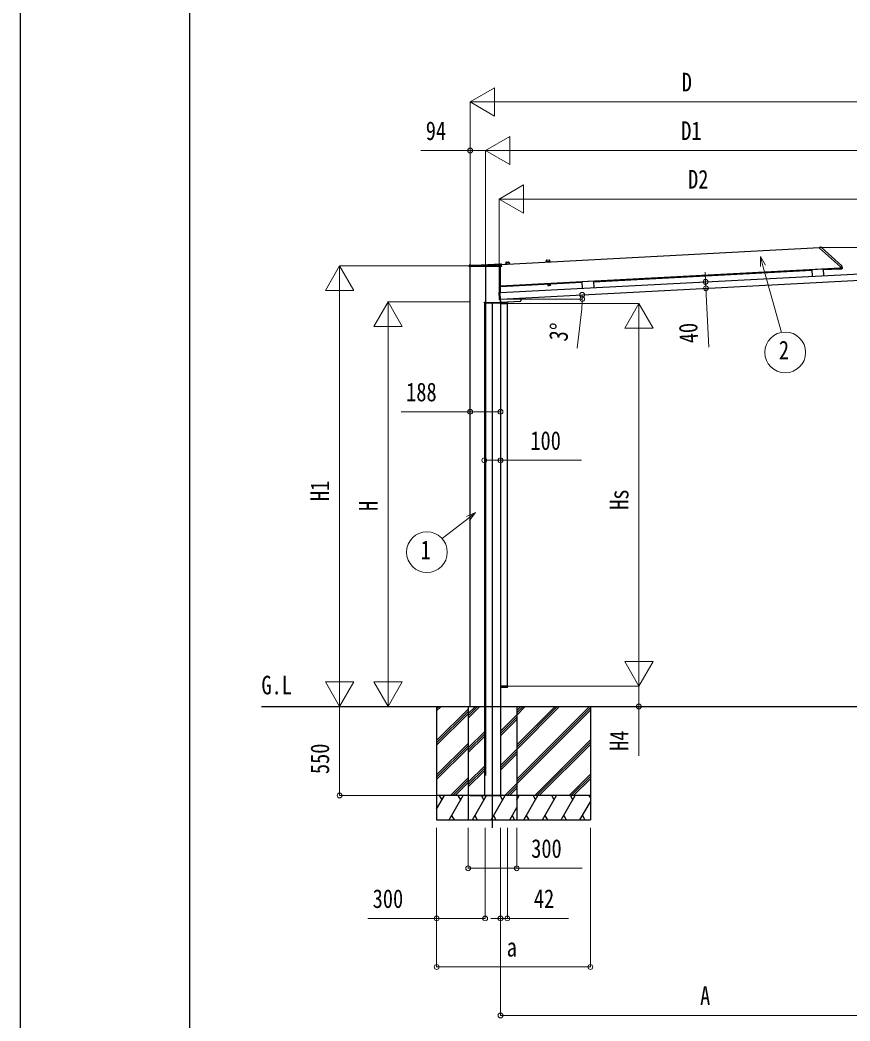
# Model space of a CAD drawing. Units: millimetres, scale not verified. Extents: x -14718 to 14718, y -10397 to 10401.
# Drawn here: x -14718 to -9587, y -7275 to -1089 of the extents above; entities that cross this region are included whole.
import ezdxf
from ezdxf.enums import TextEntityAlignment as Align

# ---------------------------------------------------------------- set-up
doc = ezdxf.new("R2010")
doc.units = ezdxf.units.MM
doc.header["$LTSCALE"] = 50
for name, color, linetype in [('0-2_USER1', 3, 'Continuous'), ('0-4_YKK_12', 2, 'Continuous'), ('0-6_YKK_A1', 4, 'Continuous'), ('0-8_YKK_ZWAK', 7, 'Continuous')]:
    doc.layers.add(name, color=color, linetype=linetype)
doc.layers.add('0-7_YKK_D', color=6, linetype='Continuous', lineweight=18)
doc.styles.add('ＭＳ ゴシック', font='')
doc.styles.get('ＭＳ ゴシック').set_extended_font_data('MS Gothic')

msp = doc.modelspace()

# ---------------------------------------------------------------- linework, layer by layer
at = {"layer": '0-4_YKK_12'}
for p, q in [((-11841.24, -2606.1), (-11841.24, -5759.08)), ((-11797.24, -6081.6), (-11797.24, -2834.1))]:
    msp.add_line(p, q, dxfattribs=at)
at = {"layer": '0-6_YKK_A1'}
for p, q in [((-11743.96, -2599.06), (-9776.19, -2495.93)), ((-9776.37, -2492.44), (-9768.77, -2492.51)), ((-9776.35, -2492.91), (-9776.37, -2492.44)), ((-9776.35, -2492.91), (-9776.05, -2498.53)), ((-9775.89, -2498.88), (-9646.4, -2615.47)), ((-9766.13, -2493.54), (-9638.27, -2608.66)), ((-11907.49, -2604.52), (-11745.26, -2596.02)), ((-11744.21, -2596.9), (-11743.23, -2605.48)), ((-11716.22, -2597.2), (-11716.29, -2595.9)), ((-11716.21, -2595.67), (-11716.22, -2597.2)), ((-11716.22, -2597.2), (-11692.26, -2595.95)), ((-11716.22, -2597.2), (-11692.26, -2595.95)), ((-11716.2, -2597.6), (-11716.22, -2597.2)), ((-11716.2, -2597.6), (-11692.24, -2596.35)), ((-11715.74, -2595.17), (-11692.95, -2593.98)), ((-11715.15, -2588.45), (-11715.21, -2595.15)), ((-11712.31, -2585.48), (-11697.38, -2584.7)), ((-11694.24, -2587.36), (-11693.48, -2594.01)), ((-11692.43, -2594.42), (-11692.26, -2595.95)), ((-11692.26, -2595.95), (-11692.33, -2594.54)), ((-11692.24, -2596.35), (-11692.26, -2595.95)), ((-11466.57, -2584.12), (-11466.64, -2582.81)), ((-11466.55, -2582.59), (-11466.57, -2584.12)), ((-11466.57, -2584.12), (-11442.6, -2582.86)), ((-11466.57, -2584.12), (-11442.6, -2582.86)), ((-11466.55, -2584.52), (-11466.57, -2584.12)), ((-11466.55, -2584.52), (-11442.58, -2583.26)), ((-11466.08, -2582.09), (-11443.3, -2580.9)), ((-11465.49, -2575.37), (-11465.55, -2582.06)), ((-11462.65, -2572.4), (-11447.72, -2571.62)), ((-11444.58, -2574.27), (-11443.82, -2580.92)), ((-11442.77, -2581.34), (-11442.6, -2582.86)), ((-11442.6, -2582.86), (-11442.67, -2581.45)), ((-11442.58, -2583.26), (-11442.6, -2582.86)), ((-11940.8, -2613.43), (-11940.74, -2605.58)), ((-11940.31, -2613.43), (-11940.8, -2613.43)), ((-11742.83, -2613.43), (-11940.31, -2613.43)), ((-11939.74, -2604.59), (-11744.23, -2604.59)), ((-11935.24, -5331.6), (-11935.24, -2613.43)), ((-11749.59, -2773.59), (-9237.31, -2641.93)), ((-11748.54, -2773.54), (-11748.54, -2613.43)), ((-11747.24, -2773.47), (-11747.24, -2613.43)), ((-11747.24, -2731.41), (-9645.95, -2621.29)), ((-11743.23, -2605.48), (-11743.23, -2605.5)), ((-11743.23, -2605.5), (-11742.33, -2613.43)), ((-11742.33, -2613.43), (-11742.83, -2613.43)), ((-11173.51, -2706.35), (-9823.95, -2635.62)), ((-9753.17, -2629.41), (-9824.08, -2633.12)), ((-9824.08, -2633.12), (-9822.01, -2672.57)), ((-9753.17, -2629.41), (-9751.11, -2668.85)), ((-9753.04, -2631.91), (-9645.69, -2626.28)), ((-9646.24, -2615.81), (-9646.15, -2617.42)), ((-9646.11, -2618.36), (-9646.15, -2617.42)), ((-9646.11, -2618.36), (-9638.47, -2618.43)), ((-9646.08, -2618.86), (-9646.11, -2618.36)), ((-9646.08, -2618.86), (-9645.69, -2626.28)), ((-9645.69, -2626.28), (-9638.08, -2625.88)), ((-9638.47, -2618.43), (-9637.06, -2618.44)), ((-9636.96, -2611.42), (-9636.64, -2617.51)), ((-9636.64, -2617.51), (-9636.56, -2618.91)), ((-11747.49, -2813.54), (-9241.9, -2682.22)), ((-11746.98, -2736.4), (-11244.41, -2710.07)), ((-11440.27, -2721.93), (-11440.18, -2723.53)), ((-11173.64, -2703.85), (-11244.54, -2707.57)), ((-11244.54, -2707.57), (-11242.48, -2747.01)), ((-11173.64, -2703.85), (-11171.57, -2743.3)), ((-11757.83, -2773.03), (-11755.63, -2814.98)), ((-11751.46, -2772.2), (-11757.35, -2772.51)), ((-11750.86, -2772.28), (-11749.66, -2772.22)), ((-11750.86, -2772.28), (-11750.86, -2772.28)), ((-11749.64, -2772.57), (-11749.66, -2772.22)), ((-11749.66, -2772.22), (-11749.66, -2772.22)), ((-11749.61, -2773.06), (-11749.64, -2772.57)), ((-11747.46, -2814.09), (-11749.61, -2773.06)), ((-11746.98, -2736.4), (-11747.24, -2731.45)), ((-11439.73, -2723.51), (-11454.72, -2724.29)), ((-11454.72, -2724.29), (-11454.46, -2729.2)), ((-11453.43, -2729.73), (-11454.46, -2729.2)), ((-11454.27, -2724.27), (-11454.35, -2722.67)), ((-11440.45, -2729.05), (-11453.43, -2729.73)), ((-11450.97, -2724.09), (-11450.71, -2729.01)), ((-11443.48, -2723.7), (-11443.22, -2728.61)), ((-11440.45, -2729.05), (-11439.47, -2728.42)), ((-11439.73, -2723.51), (-11439.47, -2728.42)), ((-11847.74, -2836.6), (-11847.66, -2835.05)), ((-11847.74, -2836.6), (-11746.74, -2836.6)), ((-11847.24, -2836.6), (-11747.24, -2836.6)), ((-11846.66, -2834.1), (-11747.82, -2834.1)), ((-11755.1, -2815.45), (-11749.21, -2815.14)), ((-11749.11, -2815.12), (-11748.22, -2832.1)), ((-11747.42, -2814.94), (-11748.62, -2815)), ((-11748.62, -2815), (-11748.62, -2815)), ((-11748.54, -2834.1), (-11748.54, -2815)), ((-11748.54, -2831.6), (-11748.24, -2831.6)), ((-11747.44, -2814.59), (-11747.46, -2814.09)), ((-11747.44, -2814.59), (-11747.42, -2814.94)), ((-11747.42, -2814.94), (-11747.42, -2814.94)), ((-11747.24, -2834.29), (-11747.24, -2833.05)), ((-11747.17, -2833.05), (-11622.84, -2826.53)), ((-11746.82, -2835.05), (-11746.74, -2836.6)), ((-11745.24, -2841.6), (-11745.24, -2835.1)), ((-11745.24, -5205.6), (-11745.24, -2841.6)), ((-11745.24, -2841.6), (-11705.24, -2841.6)), ((-11744.24, -2841.6), (-11745.24, -2841.6)), ((-11744.24, -2834.1), (-11734.34, -2834.1)), ((-11732.34, -2834.1), (-11734.34, -2834.1)), ((-11731.94, -2841.6), (-11732.94, -2841.6)), ((-11732.34, -2834.1), (-11704.34, -2834.1)), ((-11705.24, -5205.6), (-11705.24, -2841.6)), ((-11622.86, -2807), (-11621.89, -2825.48)), ((-11705.24, -5205.6), (-11745.24, -5205.6)), ((-11745.24, -5205.6), (-11745.24, -5212.1)), ((-11744.24, -5205.6), (-11745.24, -5205.6)), ((-11744.24, -5213.1), (-11734.34, -5213.1)), ((-11732.34, -5213.1), (-11734.34, -5213.1)), ((-11731.94, -5205.6), (-11732.94, -5205.6)), ((-11732.34, -5213.1), (-11704.34, -5213.1)), ((-13225.64, -5331.6), (-8938.83, -5331.6)), ((-12142.14, -5331.6), (-12142.14, -6031.6)), ((-12142.14, -5358.98), (-12114.76, -5331.6)), ((-12142.14, -5344.84), (-12128.9, -5331.6)), ((-12142.14, -5542.83), (-11947.24, -5347.93)), ((-12142.14, -5556.97), (-11947.24, -5362.07)), ((-12142.14, -5571.11), (-11947.24, -5376.21)), ((-11947.24, -5331.6), (-11947.24, -6031.6)), ((-11947.24, -5375.78), (-11903.06, -5331.6)), ((-11947.24, -5389.92), (-11888.92, -5331.6)), ((-11947.24, -5404.06), (-11874.78, -5331.6)), ((-11647.24, -5780.56), (-11198.28, -5331.6)), ((-11647.24, -5596.71), (-11382.13, -5331.6)), ((-11647.24, -5568.43), (-11410.41, -5331.6)), ((-11647.24, -5582.57), (-11396.27, -5331.6)), ((-11647.24, -5384.58), (-11594.26, -5331.6)), ((-11647.24, -5370.44), (-11608.4, -5331.6)), ((-11647.24, -5356.3), (-11622.55, -5331.6)), ((-11647.24, -5331.6), (-11647.24, -6031.6)), ((-11647.24, -5794.7), (-11192.14, -5339.6)), ((-11647.24, -5808.84), (-11192.14, -5353.75)), ((-11192.14, -5331.6), (-11192.14, -6031.6)), ((-11747.24, -5484.15), (-11647.24, -5384.15)), ((-11747.24, -5498.29), (-11647.24, -5398.29)), ((-11747.24, -5512.43), (-11647.24, -5412.43)), ((-11947.24, -5587.91), (-11847.24, -5487.91)), ((-11947.24, -5602.05), (-11847.24, -5502.05)), ((-12142.14, -5754.96), (-11947.24, -5560.06)), ((-11947.24, -5616.19), (-11847.24, -5516.2)), ((-11536.15, -5881.6), (-11192.14, -5537.59)), ((-11522.01, -5881.6), (-11192.14, -5551.74)), ((-11507.87, -5881.6), (-11192.14, -5565.88)), ((-12142.14, -5769.1), (-11947.24, -5574.2)), ((-12142.14, -5783.24), (-11947.24, -5588.34)), ((-11747.24, -5696.28), (-11647.24, -5596.28)), ((-11747.24, -5710.42), (-11647.24, -5610.42)), ((-11747.24, -5724.56), (-11647.24, -5624.56)), ((-11947.24, -5800.04), (-11847.24, -5700.04)), ((-11947.24, -5814.18), (-11847.24, -5714.18)), ((-11947.24, -5828.33), (-11847.24, -5728.33)), ((-11324.02, -5881.6), (-11192.14, -5749.72)), ((-12056.65, -5881.6), (-11947.24, -5772.19)), ((-12042.51, -5881.6), (-11947.24, -5786.33)), ((-12028.37, -5881.6), (-11947.24, -5800.48)), ((-11720.43, -5881.6), (-11647.24, -5808.41)), ((-11309.88, -5881.6), (-11192.14, -5763.87)), ((-11295.73, -5881.6), (-11192.14, -5778.01)), ((-11706.29, -5881.6), (-11647.24, -5822.55)), ((-11692.15, -5881.6), (-11647.24, -5836.69)), ((-11192.14, -5881.6), (-12142.14, -5881.6)), ((-12142.14, -5965.43), (-12093.74, -5881.6)), ((-12108.74, -5907.58), (-12123.74, -5881.6)), ((-12064.88, -6031.6), (-11978.27, -5881.6)), ((-11993.27, -5907.58), (-12008.28, -5881.6)), ((-11647.24, -5881.6), (-11947.24, -5881.6)), ((-11935.24, -5881.6), (-11748.54, -5881.6)), ((-11921.56, -6031.6), (-11834.95, -5881.6)), ((-11849.95, -5907.58), (-11864.96, -5881.6)), ((-11847.24, -5881.6), (-11747.24, -5881.6)), ((-11806.09, -6031.6), (-11719.48, -5881.6)), ((-11734.48, -5907.58), (-11749.49, -5881.6)), ((-11647.24, -5908.24), (-11631.86, -5881.6)), ((-11646.86, -5907.58), (-11647.24, -5906.92)), ((-11603, -6031.6), (-11516.39, -5881.6)), ((-11546.39, -5881.6), (-11531.39, -5907.58)), ((-11487.53, -6031.6), (-11400.92, -5881.6)), ((-11415.92, -5907.58), (-11430.92, -5881.6)), ((-11372.06, -6031.6), (-11285.45, -5881.6)), ((-11300.45, -5907.58), (-11315.45, -5881.6)), ((-11256.59, -6031.6), (-11192.14, -5919.98)), ((-11192.14, -5895.18), (-11199.98, -5881.6)), ((-11690.62, -6031.6), (-11647.24, -5956.48)), ((-12142.14, -6031.6), (-11192.14, -6031.6)), ((-12049.88, -6005.62), (-12034.88, -6031.6)), ((-11949.41, -6031.6), (-11947.24, -6027.85)), ((-11947.24, -6031.6), (-11647.24, -6031.6)), ((-11906.56, -6005.62), (-11891.56, -6031.6)), ((-11791.09, -6005.62), (-11776.09, -6031.6)), ((-11675.62, -6005.62), (-11660.62, -6031.6)), ((-11588, -6005.62), (-11573, -6031.6)), ((-11472.53, -6005.62), (-11457.53, -6031.6)), ((-11357.06, -6005.62), (-11342.06, -6031.6)), ((-11241.59, -6005.62), (-11226.59, -6031.6))]:
    msp.add_line(p, q, dxfattribs=at)
for points in [[(-9636.56, -2618.91), (-9636.2, -2625.78), (-9638.08, -2625.88)], [(-11847.24, -2836.6), (-11847.24, -5331.6), (-11847.24, -5881.6)], [(-11747.24, -2836.6), (-11747.24, -5331.6), (-11747.24, -5881.6)], [(-11732.94, -2841.6), (-11733.94, -2841.6), (-11744.24, -2841.6)], [(-11703.34, -2835.04), (-11702.94, -2841.6), (-11703.94, -2841.6), (-11731.94, -2841.6)], [(-11732.94, -5205.6), (-11733.94, -5205.6), (-11744.24, -5205.6)], [(-11703.34, -5212.16), (-11702.94, -5205.6), (-11703.94, -5205.6), (-11731.94, -5205.6)]]:
    msp.add_lwpolyline(points, dxfattribs=at)
msp.add_lwpolyline([(-11455.88, -2721.15), (-11438.9, -2720.26), (-11438.82, -2721.86), (-11455.8, -2722.75)], close=True, dxfattribs=at)
for centre, radius, start, end in [((-9775.56, -2498.51), 0.5, 183, 228), ((-9768.81, -2496.51), 4, 48, 89.5), ((-11745.2, -2597.02), 1, 6.5, 93.00032), ((-11715.71, -2595.67), 0.5, 93, 179.5), ((-11712.15, -2588.48), 3, 93, 179.5), ((-11697.22, -2587.7), 3, 6.5, 93), ((-11692.93, -2594.48), 0.5, 6.5, 93), ((-11466.05, -2582.59), 0.5, 93, 179.5), ((-11462.5, -2575.39), 3, 93, 179.5), ((-11447.56, -2574.61), 3, 6.5, 93), ((-11443.27, -2581.4), 0.5, 6.5, 93), ((-11939.74, -2605.59), 1, 90, 176.5048), ((-11939.74, -2605.59), 1, 176.5048, 179.5), ((-11910.11, -2554.59), 50, 270, 273.00032), ((-11744.23, -2605.59), 1, 6.5, 90), ((-9646.74, -2615.84), 0.5, 3, 48), ((-9640.95, -2611.63), 4, 3, 48), ((-9637.06, -2618.94), 0.5, 3, 89.5), ((-11751.2, -2769.43), 2.86, 266.50896, 273.26043), ((-11452.73, -2726.37), 3.32, 238.61575, 307.38425), ((-11447.59, -2716.99), 12.42, 255.41205, 290.58795), ((-11441.49, -2725.78), 3.32, 238.61575, 307.38425), ((-11846.66, -2835.1), 1, 90, 177), ((-11748.48, -2819.28), 4.28, 91.78658, 98.68179), ((-11747.22, -2832.05), 1, 183, 273), ((-11747.82, -2835.1), 1, 3, 90), ((-11744.24, -2835.1), 1, 90, 180), ((-11704.34, -2835.1), 1, 3.5, 90), ((-11622.89, -2825.53), 1, 273, 3), ((-11744.24, -5212.1), 1, 180, 270), ((-11704.34, -5212.1), 1, 270, 356.5)]:
    msp.add_arc(centre, radius, start, end, dxfattribs=at)
for centre, major_axis, ratio, start_param, end_param in [((-11757.33, -2773.01), (-0.373, 0.336), 0.99628, 5.4996506, 7.06672), ((-11751.45, -2772.5), (0.016, -0.3), 0.998135, 2.3281144, 3.1415927), ((-11750.86, -2772.24), (-0.599, -0.031), 0.061163, 1.2604966, 1.5707963), ((-11755.13, -2814.95), (-0.336, -0.373), 0.99628, 5.4996506, 7.06672), ((-11749.23, -2814.84), (0.016, -0.3), 0.998135, 0, 0.8133487)]:
    msp.add_ellipse(centre, major_axis=major_axis, ratio=ratio, start_param=start_param, end_param=end_param, dxfattribs=at)
at = {"layer": '0-7_YKK_D', "color": 1}
for p, q in [((-11935.24, -1595.51), (-11783.69, -1508.01)), ((-11783.69, -1683.01), (-11783.69, -1508.01)), ((-11935.24, -2597.6), (-11935.24, -1594.51)), ((-11935.24, -1595.51), (-11783.69, -1683.01)), ((-11935.24, -1595.51), (-11632.13, -1595.51)), ((-11760.24, -1595.51), (-9410.24, -1595.51)), ((-11756.25, -2195.51), (-11604.69, -2108.01)), ((-11604.69, -2283.01), (-11604.69, -2108.01)), ((-11756.25, -2773.44), (-11756.25, -2194.51)), ((-11756.25, -2195.51), (-11604.69, -2283.01)), ((-11756.25, -2195.51), (-11453.14, -2195.51)), ((-11581.25, -2195.51), (-9410.24, -2195.51)), ((-9767.2, -2495.51), (-8370.27, -2495.51)), ((-12742.14, -2608.6), (-12829.64, -2760.15)), ((-11936.24, -2608.6), (-12743.14, -2608.6)), ((-12742.14, -2608.6), (-12654.64, -2760.15)), ((-12742.14, -2608.6), (-12742.14, -2911.71)), ((-12829.64, -2760.15), (-12654.64, -2760.15)), ((-12742.14, -5156.6), (-12742.14, -2783.6)), ((-12442.14, -2831.6), (-12529.64, -2983.15)), ((-11936.24, -2831.6), (-12443.14, -2831.6)), ((-12442.14, -2831.6), (-12354.64, -2983.15)), ((-12442.14, -2831.6), (-12442.14, -3134.71)), ((-11704.24, -2841.6), (-10891.14, -2841.6)), ((-10892.14, -2841.6), (-10979.64, -2993.15)), ((-10892.14, -2841.6), (-10804.64, -2993.15)), ((-10892.14, -2841.6), (-10892.14, -3144.71)), ((-12529.64, -2983.15), (-12354.64, -2983.15)), ((-12442.14, -3006.6), (-12442.14, -5156.6)), ((-10979.64, -2993.15), (-10804.64, -2993.15)), ((-10892.14, -3016.6), (-10892.14, -5030.6)), ((-10892.14, -5205.6), (-10892.14, -4902.49)), ((-12742.14, -5331.6), (-12742.14, -5028.49)), ((-12442.14, -5331.6), (-12442.14, -5028.49)), ((-10892.14, -5205.6), (-10979.64, -5054.05)), ((-10804.64, -5054.05), (-10979.64, -5054.05)), ((-10892.14, -5205.6), (-10804.64, -5054.05)), ((-12742.14, -5331.6), (-12829.64, -5180.05)), ((-12654.64, -5180.05), (-12829.64, -5180.05)), ((-12742.14, -5331.6), (-12654.64, -5180.05)), ((-12442.14, -5331.6), (-12529.64, -5180.05)), ((-12354.64, -5180.05), (-12529.64, -5180.05)), ((-12442.14, -5331.6), (-12354.64, -5180.05)), ((-11704.24, -5205.6), (-10891.14, -5205.6)), ((-11747.24, -6081.6), (-11747.24, -6642.6)), ((-11705.24, -6081.6), (-11705.24, -6642.6)), ((-11747.24, -6641.6), (-11806.74, -6641.6)), ((-11747.24, -6641.6), (-11705.24, -6641.6)), ((-11705.24, -6641.6), (-11326.44, -6641.6))]:
    msp.add_line(p, q, dxfattribs=at)
at = {"layer": '0-7_YKK_D'}
for p, q in [((-11841.24, -1895.51), (-11689.69, -1808.01)), ((-11689.69, -1983.01), (-11689.69, -1808.01)), ((-11935.24, -2607.6), (-11935.24, -1894.51)), ((-11841.24, -2605.1), (-11841.24, -1894.51)), ((-11841.24, -2605.1), (-11841.24, -1894.51)), ((-11841.24, -1895.51), (-11689.69, -1983.01)), ((-11841.24, -1895.51), (-11538.13, -1895.51)), ((-11666.24, -1895.51), (-9410.24, -1895.51)), ((-10480.03, -2707.06), (-10483.15, -2647.64)), ((-10492.45, -2707.71), (-10479.03, -2707)), ((-10480.03, -2707.06), (-10477.94, -2747)), ((-10493.7, -2747.83), (-10476.94, -2746.95)), ((-10477.94, -2747), (-10458.9, -3110.3)), ((-11730.4, -2813.63), (-11241.25, -2813.63)), ((-11245.74, -2873.03), (-11274.42, -3116.14)), ((-11704.24, -5205.6), (-10891.14, -5205.6)), ((-12742.14, -5331.6), (-12742.14, -5881.6)), ((-12143.14, -5881.6), (-12743.14, -5881.6)), ((-12142.14, -6081.6), (-12142.14, -6942.6)), ((-12142.14, -6081.6), (-12142.14, -6642.6)), ((-11947.24, -6081.6), (-11947.24, -6332.6)), ((-11842.14, -6081.07), (-11842.14, -6642.6)), ((-11747.24, -6083.51), (-11747.24, -7242.6)), ((-11647.24, -6081.6), (-11647.24, -6332.6)), ((-11192.14, -6081.6), (-11192.14, -6942.6)), ((-12142.14, -6941.6), (-11192.14, -6941.6)), ((-11747.24, -7241.6), (-9196.27, -7241.6))]:
    msp.add_line(p, q, dxfattribs=at)
for points in [[(-11841.24, -1895.51), (-11935.24, -1895.51), (-12239.54, -1895.51)], [(-10140.75, -2612.52), (-10141.34, -2550.93), (-10110.03, -2603.98)], [(-10141.34, -2550.93), (-10125.39, -2608.25), (-10010.95, -3019.62)], [(-11747.24, -3510.29), (-11935.24, -3510.29), (-12360.74, -3510.29)], [(-11847.24, -3810.29), (-11747.24, -3810.29), (-11247.24, -3810.29)], [(-11901.48, -4132.64), (-11948.34, -4169.3), (-12108.13, -4294.34)], [(-11958.17, -4156.75), (-11901.48, -4132.64), (-11938.52, -4181.86)], [(-10892.14, -5205.6), (-10892.14, -5331.6), (-10892.14, -5635.9)], [(-11947.24, -6331.6), (-11647.24, -6331.6), (-11242.14, -6331.6)], [(-11842.14, -6641.6), (-12142.14, -6641.6), (-12567.64, -6641.6)]]:
    msp.add_lwpolyline(points, dxfattribs=at)
for centre, radius in [((-11935.24, -1895.51), 14.88), ((-10480.03, -2707.06), 14.88), ((-11242.94, -2787.09), 14.88), ((-10477.94, -2747), 14.88), ((-11242.25, -2813.63), 14.88), ((-9987.5, -3143.42), 126), ((-11935.24, -3510.29), 14.88), ((-11747.24, -3510.29), 14.88), ((-11847.24, -3810.29), 14.88), ((-11747.24, -3810.29), 14.88), ((-12202.33, -4378.02), 126), ((-10892.14, -5331.6), 14.88), ((-12742.14, -5881.6), 14.88), ((-11947.24, -6331.6), 14.88), ((-11647.24, -6331.6), 14.88), ((-12142.14, -6641.6), 14.88), ((-11842.14, -6641.6), 14.88), ((-12142.14, -6941.6), 14.88), ((-11192.14, -6941.6), 14.88), ((-11747.24, -7241.6), 14.88)]:
    msp.add_circle(centre, radius, dxfattribs=at)
at = {"layer": '0-7_YKK_D', "color": 1}
for centre in [(-11747.24, -6641.6), (-11705.24, -6641.6)]:
    msp.add_circle(centre, 14.88, dxfattribs=at)
at = {"layer": '0-7_YKK_D'}
for start, end in [(353.27201, 360), (360, 3)]:
    msp.add_arc((-11749.24, -2813.63), 507, start, end, dxfattribs=at)
at = {"layer": '0-8_YKK_ZWAK'}
msp.add_line((-13667.43, -8831.6), (-13667.43, 9718.4), dxfattribs=at)
msp.add_lwpolyline([(-14717.5, -10389.1), (14717.5, -10389.1), (14717.5, 10400.9), (-14717.5, 10400.9)], close=True, dxfattribs=at)

# ---------------------------------------------------------------- texts
at = {"layer": '0-2_USER1', "style": 'ＭＳ ゴシック', "width": 0.8}
msp.add_text('G.L', height=115.5, dxfattribs=at).set_placement((-13225.5, -5291.6), align=Align.BOTTOM_LEFT)
at = {"layer": '0-7_YKK_D', "color": 1, "style": 'ＭＳ ゴシック', "width": 0.8}
for s, p in [('D', (-10627.24, -1565.51)), ('D2', (-10588.14, -2165.51)), ('42', (-11541.24, -6611.6))]:
    msp.add_text(s, height=115.5, dxfattribs=at).set_placement(p, align=Align.BOTTOM_LEFT)
at = {"layer": '0-7_YKK_D', "style": 'ＭＳ ゴシック', "width": 0.8}
for s, p in [('94', (-12209.54, -1865.51)), ('D1', (-10630.64, -1865.51)), ('2', (-10026.88, -3221.25)), ('188', (-12330.74, -3480.29)), ('100', (-11562.84, -3780.29)), ('1', (-12241.71, -4455.86)), ('300', (-11557.74, -6301.6)), ('300', (-12537.64, -6611.6)), ('a', (-11709.14, -6911.6)), ('A', (-10513.76, -7211.6))]:
    msp.add_text(s, height=115.5, dxfattribs=at).set_placement(p, align=Align.BOTTOM_LEFT)
for s, rotation, p in [('3°', 83.272, (-11300.7, -3082.83)), ('40', 93, (-10490.43, -3081.91)), ('H4', 90, (-10922.14, -5605.9)), ('550', 90, (-12772.14, -5749.4))]:
    msp.add_text(s, height=115.5, rotation=rotation, dxfattribs=at).set_placement(p, align=Align.BOTTOM_LEFT)
at = {"layer": '0-7_YKK_D', "color": 1, "style": 'ＭＳ ゴシック', "width": 0.8}
for s, p in [('H1', (-12772.14, -4062.5)), ('Hs', (-10922.14, -4116)), ('H', (-12472.14, -4123.6))]:
    msp.add_text(s, height=115.5, rotation=90, dxfattribs=at).set_placement(p, align=Align.BOTTOM_LEFT)

doc.saveas('drawing.dxf')
